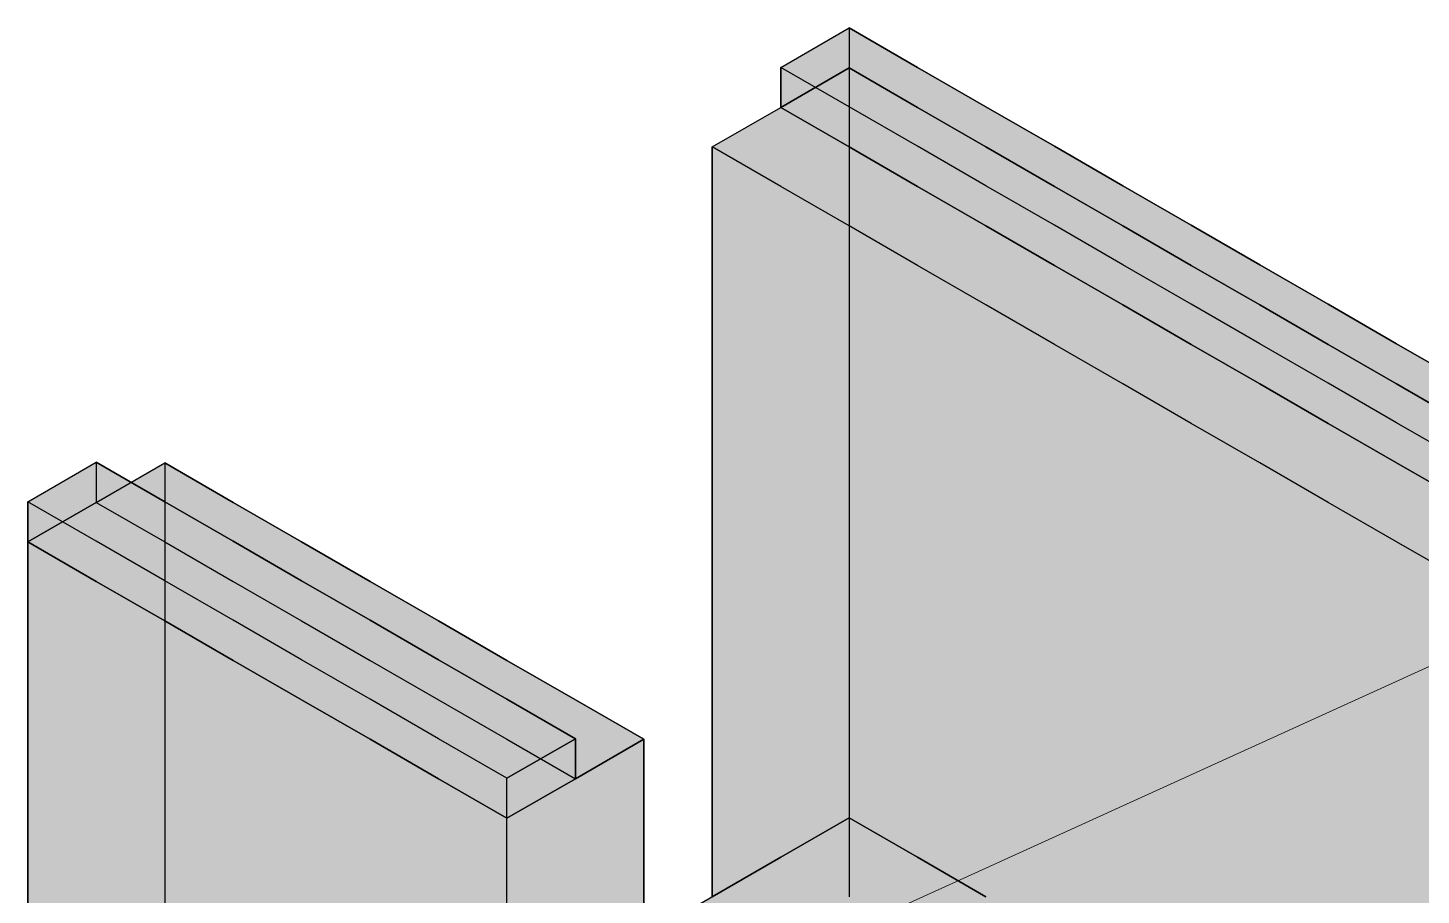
# Model space of a CAD drawing. Header units: metres. Extents: x 0 to 28.4, y 0 to 5.9.
# Drawn here: x 12.88 to 13.762, y 2.751 to 3.3 of the extents above; entities that cross this region are included whole.
import ezdxf

# ---------------------------------------------------------------- set-up
doc = ezdxf.new("R2010")
doc.units = ezdxf.units.M
doc.header["$LTSCALE"] = 0.25
doc.layers.add('ISO-ARISTAS', color=8, linetype='CONTINUOUS')
doc.layers.add('ISO-CONCRETO-SUP', color=254, linetype='CONTINUOUS', true_color=0xe8e8e8)
doc.layers.add('LLAMADAS', color=30, linetype='CONTINUOUS', lineweight=18)

msp = doc.modelspace()

# ---------------------------------------------------------------- linework, layer by layer
at = {"layer": 'ISO-ARISTAS', "color": 250}
for p, q in [((13.3567, 3.275), (13.4, 3.3)), ((13.3567, 3.275), (13.4, 3.3)), ((13.4433, 3.275), (13.4, 3.3)), ((13.4, 3.3), (13.4, 3.2746)), ((13.4, 3.3), (13.4, 3.2746)), ((13.4, 3.3), (13.4433, 3.275)), ((13.3567, 3.2496), (13.3567, 3.275)), ((13.4, 3.25), (13.3567, 3.275)), ((13.4, 3.25), (13.3567, 3.275)), ((13.3567, 3.275), (13.3567, 3.2496)), ((13.3567, 3.2496), (13.4, 3.2746)), ((13.4, 3.2746), (13.3567, 3.2496)), ((13.3567, 3.2496), (13.4, 3.2746)), ((13.3567, 3.2496), (13.4, 3.2746)), ((13.4433, 3.2496), (13.4, 3.2746)), ((13.4, 3.2746), (13.4, 3.22714)), ((13.4, 3.2746), (13.4, 3.22714)), ((13.4, 3.2746), (13.4433, 3.2496)), ((13.4, 3.2746), (13.4433, 3.2496)), ((13.4, 3.2746), (13.4433, 3.2496)), ((13.4866, 3.25), (13.4433, 3.275)), ((13.4433, 3.275), (13.4866, 3.25)), ((13.3134, 3.2246), (13.3567, 3.2496)), ((13.3134, 3.2246), (13.3567, 3.2496)), ((13.4, 3.2246), (13.3567, 3.2496)), ((13.3567, 3.2496), (13.4, 3.2246)), ((13.4433, 3.225), (13.4, 3.25)), ((13.4433, 3.225), (13.4, 3.25)), ((13.4866, 3.2246), (13.4433, 3.2496)), ((13.4433, 3.2496), (13.4866, 3.2246)), ((13.4433, 3.2496), (13.4866, 3.2246)), ((13.4433, 3.2496), (13.4866, 3.2246)), ((13.5299, 3.225), (13.4866, 3.25)), ((13.4866, 3.25), (13.5299, 3.225)), ((13.4, 3.22714), (13.4, 3.17968)), ((13.4, 3.22714), (13.4, 3.17968)), ((13.3134, 3.17714), (13.3134, 3.2246)), ((13.3567, 3.1996), (13.3134, 3.2246)), ((13.3567, 3.1996), (13.3134, 3.2246)), ((13.3134, 3.2246), (13.3134, 3.17714)), ((13.4433, 3.1996), (13.4, 3.2246)), ((13.4, 3.2246), (13.4433, 3.1996)), ((13.4866, 3.2), (13.4433, 3.225)), ((13.4866, 3.2), (13.4433, 3.225)), ((13.5299, 3.1996), (13.4866, 3.2246)), ((13.4866, 3.2246), (13.5299, 3.1996)), ((13.4866, 3.2246), (13.5299, 3.1996)), ((13.4866, 3.2246), (13.5299, 3.1996)), ((13.57321, 3.2), (13.5299, 3.225)), ((13.5299, 3.225), (13.57321, 3.2)), ((13.4, 3.1746), (13.3567, 3.1996)), ((13.4, 3.1746), (13.3567, 3.1996)), ((13.4866, 3.1746), (13.4433, 3.1996)), ((13.4433, 3.1996), (13.4866, 3.1746)), ((13.5299, 3.175), (13.4866, 3.2)), ((13.5299, 3.175), (13.4866, 3.2)), ((13.57321, 3.1746), (13.5299, 3.1996)), ((13.5299, 3.1996), (13.57321, 3.1746)), ((13.5299, 3.1996), (13.57321, 3.1746)), ((13.5299, 3.1996), (13.57321, 3.1746)), ((13.61651, 3.175), (13.57321, 3.2)), ((13.57321, 3.2), (13.61651, 3.175)), ((13.3134, 3.12968), (13.3134, 3.17714)), ((13.3134, 3.17714), (13.3134, 3.12968)), ((13.4, 3.17968), (13.4, 3.13222)), ((13.4, 3.17968), (13.4, 3.13222)), ((13.4433, 3.1496), (13.4, 3.1746)), ((13.4433, 3.1496), (13.4, 3.1746)), ((13.5299, 3.1496), (13.4866, 3.1746)), ((13.4866, 3.1746), (13.5299, 3.1496)), ((13.57321, 3.15), (13.5299, 3.175)), ((13.57321, 3.15), (13.5299, 3.175)), ((13.61651, 3.1496), (13.57321, 3.1746)), ((13.57321, 3.1746), (13.61651, 3.1496)), ((13.57321, 3.1746), (13.61651, 3.1496)), ((13.57321, 3.1746), (13.61651, 3.1496)), ((13.65981, 3.15), (13.61651, 3.175)), ((13.61651, 3.175), (13.65981, 3.15)), ((13.4866, 3.1246), (13.4433, 3.1496)), ((13.4866, 3.1246), (13.4433, 3.1496)), ((13.57321, 3.1246), (13.5299, 3.1496)), ((13.5299, 3.1496), (13.57321, 3.1246)), ((13.61651, 3.125), (13.57321, 3.15)), ((13.61651, 3.125), (13.57321, 3.15)), ((13.65981, 3.1246), (13.61651, 3.1496)), ((13.61651, 3.1496), (13.65981, 3.1246)), ((13.61651, 3.1496), (13.65981, 3.1246)), ((13.61651, 3.1496), (13.65981, 3.1246)), ((13.70311, 3.125), (13.65981, 3.15)), ((13.65981, 3.15), (13.70311, 3.125)), ((13.3134, 3.08222), (13.3134, 3.12968)), ((13.3134, 3.12968), (13.3134, 3.08222)), ((13.4, 3.13222), (13.4, 3.08476)), ((13.4, 3.13222), (13.4, 3.08476)), ((13.5299, 3.0996), (13.4866, 3.1246)), ((13.5299, 3.0996), (13.4866, 3.1246)), ((13.61651, 3.0996), (13.57321, 3.1246)), ((13.57321, 3.1246), (13.61651, 3.0996)), ((13.65981, 3.1), (13.61651, 3.125)), ((13.65981, 3.1), (13.61651, 3.125)), ((13.70311, 3.0996), (13.65981, 3.1246)), ((13.65981, 3.1246), (13.70311, 3.0996)), ((13.65981, 3.1246), (13.70311, 3.0996)), ((13.65981, 3.1246), (13.70311, 3.0996)), ((13.74641, 3.1), (13.70311, 3.125)), ((13.70311, 3.125), (13.74641, 3.1)), ((13.57321, 3.0746), (13.5299, 3.0996)), ((13.57321, 3.0746), (13.5299, 3.0996)), ((13.65981, 3.0746), (13.61651, 3.0996)), ((13.61651, 3.0996), (13.65981, 3.0746)), ((13.70311, 3.075), (13.65981, 3.1)), ((13.70311, 3.075), (13.65981, 3.1)), ((13.74641, 3.0746), (13.70311, 3.0996)), ((13.70311, 3.0996), (13.74641, 3.0746)), ((13.70311, 3.0996), (13.74641, 3.0746)), ((13.70311, 3.0996), (13.74641, 3.0746)), ((13.78971, 3.075), (13.74641, 3.1)), ((13.74641, 3.1), (13.78971, 3.075)), ((13.3134, 3.03476), (13.3134, 3.08222)), ((13.3134, 3.08222), (13.3134, 3.03476)), ((13.4, 3.08476), (13.4, 3.0373)), ((13.4, 3.08476), (13.4, 3.0373)), ((13.61651, 3.0496), (13.57321, 3.0746)), ((13.61651, 3.0496), (13.57321, 3.0746)), ((13.70311, 3.0496), (13.65981, 3.0746)), ((13.65981, 3.0746), (13.70311, 3.0496)), ((13.74641, 3.05), (13.70311, 3.075)), ((13.74641, 3.05), (13.70311, 3.075)), ((13.78971, 3.0496), (13.74641, 3.0746)), ((13.74641, 3.0746), (13.78971, 3.0496)), ((13.74641, 3.0746), (13.78971, 3.0496)), ((13.74641, 3.0746), (13.78971, 3.0496)), ((13.65981, 3.0246), (13.61651, 3.0496)), ((13.65981, 3.0246), (13.61651, 3.0496)), ((13.74641, 3.0246), (13.70311, 3.0496)), ((13.70311, 3.0496), (13.74641, 3.0246)), ((13.78971, 3.025), (13.74641, 3.05)), ((13.78971, 3.025), (13.74641, 3.05)), ((13.3134, 2.9873), (13.3134, 3.03476)), ((13.3134, 3.03476), (13.3134, 2.9873)), ((13.4, 3.0373), (13.4, 2.98984)), ((13.4, 3.0373), (13.4, 2.98984)), ((12.88038, 3), (12.92369, 3.025)), ((12.88038, 3), (12.92369, 3.025)), ((12.96699, 3), (12.92369, 3.025)), ((12.92369, 3.025), (12.92369, 2.9996)), ((12.92369, 3.025), (12.92369, 2.9996)), ((12.92369, 3.025), (12.96699, 3)), ((12.92369, 2.9996), (12.96699, 3.0246)), ((12.92369, 2.9996), (12.96699, 3.0246)), ((13.01029, 2.9996), (12.96699, 3.0246)), ((12.96699, 3.0246), (12.96699, 2.97714)), ((12.96699, 3.0246), (12.96699, 2.97714)), ((12.96699, 3.0246), (13.01029, 2.9996)), ((13.70311, 2.9996), (13.65981, 3.0246)), ((13.70311, 2.9996), (13.65981, 3.0246)), ((13.78971, 2.9996), (13.74641, 3.0246)), ((13.74641, 3.0246), (13.78971, 2.9996)), ((12.88038, 2.9746), (12.88038, 3)), ((12.92369, 2.975), (12.88038, 3)), ((12.92369, 2.975), (12.88038, 3)), ((12.88038, 3), (12.88038, 2.9746)), ((12.88038, 2.9746), (12.92369, 2.9996)), ((12.92369, 2.9996), (12.88038, 2.9746)), ((12.88038, 2.9746), (12.92369, 2.9996)), ((12.88038, 2.9746), (12.92369, 2.9996)), ((12.92369, 2.9996), (12.96699, 2.9746)), ((12.92369, 2.9996), (12.96699, 2.9746)), ((13.01029, 2.975), (12.96699, 3)), ((12.96699, 3), (13.01029, 2.975)), ((13.05359, 2.9746), (13.01029, 2.9996)), ((13.01029, 2.9996), (13.05359, 2.9746)), ((13.74641, 2.9746), (13.70311, 2.9996)), ((13.74641, 2.9746), (13.70311, 2.9996)), ((13.4, 2.98984), (13.4, 2.94238)), ((13.4, 2.98984), (13.4, 2.94238)), ((13.3134, 2.93984), (13.3134, 2.9873)), ((13.3134, 2.9873), (13.3134, 2.93984)), ((12.88038, 2.92714), (12.88038, 2.9746)), ((12.92369, 2.9496), (12.88038, 2.9746)), ((12.92369, 2.9496), (12.88038, 2.9746)), ((12.92369, 2.9496), (12.88038, 2.9746)), ((12.88038, 2.9746), (12.88038, 2.92714)), ((12.88038, 2.9746), (12.92369, 2.9496)), ((12.96699, 2.95), (12.92369, 2.975)), ((12.96699, 2.95), (12.92369, 2.975)), ((12.96699, 2.97714), (12.96699, 2.92968)), ((12.96699, 2.97714), (12.96699, 2.92968)), ((12.96699, 2.9746), (13.01029, 2.9496)), ((12.96699, 2.9746), (13.01029, 2.9496)), ((13.05359, 2.95), (13.01029, 2.975)), ((13.01029, 2.975), (13.05359, 2.95)), ((13.09689, 2.9496), (13.05359, 2.9746)), ((13.05359, 2.9746), (13.09689, 2.9496)), ((13.78971, 2.9496), (13.74641, 2.9746)), ((13.78971, 2.9496), (13.74641, 2.9746)), ((12.96699, 2.9246), (12.92369, 2.9496)), ((12.96699, 2.9246), (12.92369, 2.9496)), ((12.96699, 2.9246), (12.92369, 2.9496)), ((12.92369, 2.9496), (12.96699, 2.9246)), ((13.01029, 2.925), (12.96699, 2.95)), ((13.01029, 2.925), (12.96699, 2.95)), ((13.01029, 2.9496), (13.05359, 2.9246)), ((13.01029, 2.9496), (13.05359, 2.9246)), ((13.09689, 2.925), (13.05359, 2.95)), ((13.05359, 2.95), (13.09689, 2.925)), ((13.14019, 2.9246), (13.09689, 2.9496)), ((13.09689, 2.9496), (13.14019, 2.9246)), ((13.3134, 2.89238), (13.3134, 2.93984)), ((13.3134, 2.93984), (13.3134, 2.89238)), ((13.4, 2.94238), (13.4, 2.89492)), ((13.4, 2.94238), (13.4, 2.89492)), ((12.88038, 2.87968), (12.88038, 2.92714)), ((12.88038, 2.92714), (12.88038, 2.87968)), ((12.96699, 2.92968), (12.96699, 2.88222)), ((12.96699, 2.92968), (12.96699, 2.88222)), ((13.01029, 2.8996), (12.96699, 2.9246)), ((13.01029, 2.8996), (12.96699, 2.9246)), ((13.01029, 2.8996), (12.96699, 2.9246)), ((12.96699, 2.9246), (13.01029, 2.8996)), ((13.05359, 2.9), (13.01029, 2.925)), ((13.05359, 2.9), (13.01029, 2.925)), ((13.05359, 2.9246), (13.09689, 2.8996)), ((13.05359, 2.9246), (13.09689, 2.8996)), ((13.14019, 2.9), (13.09689, 2.925)), ((13.09689, 2.925), (13.14019, 2.9)), ((13.18349, 2.8996), (13.14019, 2.9246)), ((13.14019, 2.9246), (13.18349, 2.8996)), ((13.05359, 2.8746), (13.01029, 2.8996)), ((13.05359, 2.8746), (13.01029, 2.8996)), ((13.05359, 2.8746), (13.01029, 2.8996)), ((13.01029, 2.8996), (13.05359, 2.8746)), ((13.09689, 2.875), (13.05359, 2.9)), ((13.09689, 2.875), (13.05359, 2.9)), ((13.09689, 2.8996), (13.14019, 2.8746)), ((13.09689, 2.8996), (13.14019, 2.8746)), ((13.18349, 2.875), (13.14019, 2.9)), ((13.14019, 2.9), (13.18349, 2.875)), ((13.22679, 2.8746), (13.18349, 2.8996)), ((13.18349, 2.8996), (13.22679, 2.8746)), ((13.3134, 2.84492), (13.3134, 2.89238)), ((13.3134, 2.89238), (13.3134, 2.84492)), ((13.4, 2.89492), (13.4, 2.84746)), ((13.4, 2.89492), (13.4, 2.84746)), ((12.88038, 2.83222), (12.88038, 2.87968)), ((12.88038, 2.87968), (12.88038, 2.83222)), ((12.96699, 2.88222), (12.96699, 2.83476)), ((12.96699, 2.88222), (12.96699, 2.83476)), ((13.09689, 2.8496), (13.05359, 2.8746)), ((13.09689, 2.8496), (13.05359, 2.8746)), ((13.09689, 2.8496), (13.05359, 2.8746)), ((13.05359, 2.8746), (13.09689, 2.8496)), ((13.14019, 2.85), (13.09689, 2.875)), ((13.14019, 2.85), (13.09689, 2.875)), ((13.14019, 2.8746), (13.18349, 2.8496)), ((13.14019, 2.8746), (13.18349, 2.8496)), ((13.22679, 2.85), (13.18349, 2.875)), ((13.18349, 2.875), (13.22679, 2.85)), ((13.2701, 2.8496), (13.22679, 2.8746)), ((13.22679, 2.8746), (13.2701, 2.8496)), ((13.14019, 2.8246), (13.09689, 2.8496)), ((13.14019, 2.8246), (13.09689, 2.8496)), ((13.14019, 2.8246), (13.09689, 2.8496)), ((13.09689, 2.8496), (13.14019, 2.8246)), ((13.18349, 2.825), (13.14019, 2.85)), ((13.18349, 2.825), (13.14019, 2.85)), ((13.22679, 2.85), (13.18349, 2.825)), ((13.18349, 2.825), (13.22679, 2.85)), ((13.18349, 2.8496), (13.22679, 2.8246)), ((13.18349, 2.8496), (13.22679, 2.8246)), ((13.22679, 2.8246), (13.22679, 2.85)), ((13.22679, 2.85), (13.22679, 2.8246)), ((13.2701, 2.8496), (13.22679, 2.8246)), ((13.22679, 2.8246), (13.2701, 2.8496)), ((13.2701, 2.80214), (13.2701, 2.8496)), ((13.2701, 2.8496), (13.2701, 2.80214)), ((13.4, 2.84746), (13.4, 2.8)), ((13.4, 2.84746), (13.4, 2.8)), ((13.3134, 2.79746), (13.3134, 2.84492)), ((13.3134, 2.84492), (13.3134, 2.79746)), ((12.88038, 2.78476), (12.88038, 2.83222)), ((12.88038, 2.83222), (12.88038, 2.78476)), ((12.96699, 2.83476), (12.96699, 2.7873)), ((12.96699, 2.83476), (12.96699, 2.7873)), ((13.18349, 2.7996), (13.14019, 2.8246)), ((13.18349, 2.7996), (13.14019, 2.8246)), ((13.18349, 2.7996), (13.14019, 2.8246)), ((13.14019, 2.8246), (13.18349, 2.7996)), ((13.18349, 2.7996), (13.18349, 2.825)), ((13.18349, 2.7996), (13.18349, 2.825)), ((13.22679, 2.8246), (13.18349, 2.7996)), ((13.22679, 2.8246), (13.18349, 2.7996)), ((13.18349, 2.7996), (13.22679, 2.8246)), ((13.22679, 2.8246), (13.18349, 2.7996)), ((13.18349, 2.75214), (13.18349, 2.7996)), ((13.18349, 2.75214), (13.18349, 2.7996)), ((13.2701, 2.75468), (13.2701, 2.80214)), ((13.2701, 2.80214), (13.2701, 2.75468)), ((13.3134, 2.75), (13.3134, 2.79746)), ((13.3134, 2.79746), (13.3134, 2.75)), ((13.4, 2.8), (13.3567, 2.775)), ((13.3567, 2.775), (13.4, 2.8)), ((13.36003, 2.77692), (13.4, 2.8)), ((13.36003, 2.77692), (13.4, 2.8)), ((13.4, 2.8), (13.4, 2.75)), ((13.4433, 2.775), (13.4, 2.8)), ((13.4, 2.8), (13.4, 2.75)), ((13.4, 2.8), (13.4433, 2.775)), ((13.4, 2.8), (13.4433, 2.775)), ((13.4, 2.8), (13.4433, 2.775)), ((12.96699, 2.7873), (12.96699, 2.73984)), ((12.96699, 2.7873), (12.96699, 2.73984)), ((12.88038, 2.7373), (12.88038, 2.78476)), ((12.88038, 2.78476), (12.88038, 2.7373)), ((13.32006, 2.75385), (13.36003, 2.77692)), ((13.32006, 2.75385), (13.36003, 2.77692)), ((13.3567, 2.775), (13.3134, 2.75)), ((13.3134, 2.75), (13.3567, 2.775)), ((13.4866, 2.75), (13.4433, 2.775)), ((13.4433, 2.775), (13.4866, 2.75)), ((13.4433, 2.775), (13.4866, 2.75)), ((13.4433, 2.775), (13.4866, 2.75)), ((13.18349, 2.70468), (13.18349, 2.75214)), ((13.18349, 2.70468), (13.18349, 2.75214)), ((13.2701, 2.70722), (13.2701, 2.75468)), ((13.2701, 2.75468), (13.2701, 2.70722)), ((13.28009, 2.73077), (13.32006, 2.75385)), ((13.28009, 2.73077), (13.32006, 2.75385))]:
    msp.add_line(p, q, dxfattribs=at)
at = {"layer": 'ISO-CONCRETO-SUP', "true_color": 0x949491}
for points in [[(13.4, 3.2746), (13.3567, 3.2496), (13.4, 3.3), (13.3567, 3.275)], [(13.4, 3.22714), (13.3567, 3.20214), (13.4, 3.2746), (13.3567, 3.2496)], [(13.3567, 3.20214), (13.3134, 3.17714), (13.3567, 3.2496), (13.3134, 3.2246)], [(13.4, 3.17968), (13.3567, 3.15468), (13.4, 3.22714), (13.3567, 3.20214)], [(13.3567, 3.15468), (13.3134, 3.12968), (13.3567, 3.20214), (13.3134, 3.17714)], [(13.4, 3.13222), (13.3567, 3.10722), (13.4, 3.17968), (13.3567, 3.15468)], [(13.3567, 3.10722), (13.3134, 3.08222), (13.3567, 3.15468), (13.3134, 3.12968)], [(13.4, 3.08476), (13.3567, 3.05976), (13.4, 3.13222), (13.3567, 3.10722)], [(13.3567, 3.05976), (13.3134, 3.03476), (13.3567, 3.10722), (13.3134, 3.08222)], [(13.4, 3.0373), (13.3567, 3.0123), (13.4, 3.08476), (13.3567, 3.05976)], [(13.3567, 3.0123), (13.3134, 2.9873), (13.3567, 3.05976), (13.3134, 3.03476)], [(13.4, 2.98984), (13.3567, 2.96484), (13.4, 3.0373), (13.3567, 3.0123)], [(12.92369, 2.9996), (12.88038, 2.9746), (12.92369, 3.025), (12.88038, 3)], [(12.96699, 2.97714), (12.92369, 2.95214), (12.96699, 3.0246), (12.92369, 2.9996)], [(13.3567, 2.96484), (13.3134, 2.93984), (13.3567, 3.0123), (13.3134, 2.9873)], [(12.92369, 2.95214), (12.88038, 2.92714), (12.92369, 2.9996), (12.88038, 2.9746)], [(13.4, 2.94238), (13.3567, 2.91738), (13.4, 2.98984), (13.3567, 2.96484)], [(12.96699, 2.92968), (12.92369, 2.90468), (12.96699, 2.97714), (12.92369, 2.95214)], [(13.3567, 2.91738), (13.3134, 2.89238), (13.3567, 2.96484), (13.3134, 2.93984)], [(12.92369, 2.90468), (12.88038, 2.87968), (12.92369, 2.95214), (12.88038, 2.92714)], [(13.4, 2.89492), (13.3567, 2.86992), (13.4, 2.94238), (13.3567, 2.91738)], [(12.96699, 2.88222), (12.92369, 2.85722), (12.96699, 2.92968), (12.92369, 2.90468)], [(13.3567, 2.86992), (13.3134, 2.84492), (13.3567, 2.91738), (13.3134, 2.89238)], [(12.92369, 2.85722), (12.88038, 2.83222), (12.92369, 2.90468), (12.88038, 2.87968)], [(13.4, 2.84746), (13.3567, 2.82246), (13.4, 2.89492), (13.3567, 2.86992)], [(12.96699, 2.83476), (12.92369, 2.80976), (12.96699, 2.88222), (12.92369, 2.85722)], [(13.3567, 2.82246), (13.3134, 2.79746), (13.3567, 2.86992), (13.3134, 2.84492)], [(12.92369, 2.80976), (12.88038, 2.78476), (12.92369, 2.85722), (12.88038, 2.83222)], [(13.22679, 2.8246), (13.18349, 2.7996), (13.22679, 2.85), (13.18349, 2.825)], [(13.2701, 2.80214), (13.22679, 2.77714), (13.2701, 2.8496), (13.22679, 2.8246)], [(13.4, 2.8), (13.3567, 2.775), (13.4, 2.84746), (13.3567, 2.82246)], [(12.96699, 2.7873), (12.92369, 2.7623), (12.96699, 2.83476), (12.92369, 2.80976)], [(13.22679, 2.77714), (13.18349, 2.75214), (13.22679, 2.8246), (13.18349, 2.7996)], [(13.3567, 2.775), (13.3134, 2.75), (13.3567, 2.82246), (13.3134, 2.79746)], [(12.92369, 2.7623), (12.88038, 2.7373), (12.92369, 2.80976), (12.88038, 2.78476)], [(13.2701, 2.75468), (13.22679, 2.72968), (13.2701, 2.80214), (13.22679, 2.77714)], [(13.4, 2.75), (13.36003, 2.72692), (13.4, 2.8), (13.36003, 2.77692)], [(12.96699, 2.73984), (12.92369, 2.71484), (12.96699, 2.7873), (12.92369, 2.7623)], [(13.22679, 2.72968), (13.18349, 2.70468), (13.22679, 2.77714), (13.18349, 2.75214)], [(13.36003, 2.72692), (13.32006, 2.70385), (13.36003, 2.77692), (13.32006, 2.75385)], [(12.92369, 2.71484), (12.88038, 2.68984), (12.92369, 2.7623), (12.88038, 2.7373)], [(13.2701, 2.70722), (13.22679, 2.68222), (13.2701, 2.75468), (13.22679, 2.72968)], [(13.32006, 2.70385), (13.28009, 2.68077), (13.32006, 2.75385), (13.28009, 2.73077)]]:
    msp.add_solid(points, dxfattribs=at)
at = {"layer": 'ISO-CONCRETO-SUP', "true_color": 0xb8b8b3}
for points in [[(13.4, 3.3), (13.4433, 3.275), (13.3567, 3.275), (13.4, 3.25)], [(13.4, 3.2746), (13.4433, 3.2496), (13.3567, 3.2496), (13.4, 3.2246)], [(13.4, 3.2746), (13.4433, 3.2496), (13.3567, 3.2496), (13.4, 3.2246)], [(13.4433, 3.275), (13.4866, 3.25), (13.4, 3.25), (13.4433, 3.225)], [(13.3567, 3.2496), (13.4, 3.2246), (13.3134, 3.2246), (13.3567, 3.1996)], [(13.4433, 3.2496), (13.4866, 3.2246), (13.4, 3.2246), (13.4433, 3.1996)], [(13.4433, 3.2496), (13.4866, 3.2246), (13.4, 3.2246), (13.4433, 3.1996)], [(13.4866, 3.25), (13.5299, 3.225), (13.4433, 3.225), (13.4866, 3.2)], [(13.4, 3.2246), (13.4433, 3.1996), (13.3567, 3.1996), (13.4, 3.1746)], [(13.4866, 3.2246), (13.5299, 3.1996), (13.4433, 3.1996), (13.4866, 3.1746)], [(13.4866, 3.2246), (13.5299, 3.1996), (13.4433, 3.1996), (13.4866, 3.1746)], [(13.5299, 3.225), (13.57321, 3.2), (13.4866, 3.2), (13.5299, 3.175)], [(13.4433, 3.1996), (13.4866, 3.1746), (13.4, 3.1746), (13.4433, 3.1496)], [(13.5299, 3.1996), (13.57321, 3.1746), (13.4866, 3.1746), (13.5299, 3.1496)], [(13.5299, 3.1996), (13.57321, 3.1746), (13.4866, 3.1746), (13.5299, 3.1496)], [(13.57321, 3.2), (13.61651, 3.175), (13.5299, 3.175), (13.57321, 3.15)], [(13.4866, 3.1746), (13.5299, 3.1496), (13.4433, 3.1496), (13.4866, 3.1246)], [(13.57321, 3.1746), (13.61651, 3.1496), (13.5299, 3.1496), (13.57321, 3.1246)], [(13.57321, 3.1746), (13.61651, 3.1496), (13.5299, 3.1496), (13.57321, 3.1246)], [(13.61651, 3.175), (13.65981, 3.15), (13.57321, 3.15), (13.61651, 3.125)], [(13.5299, 3.1496), (13.57321, 3.1246), (13.4866, 3.1246), (13.5299, 3.0996)], [(13.61651, 3.1496), (13.65981, 3.1246), (13.57321, 3.1246), (13.61651, 3.0996)], [(13.61651, 3.1496), (13.65981, 3.1246), (13.57321, 3.1246), (13.61651, 3.0996)], [(13.65981, 3.15), (13.70311, 3.125), (13.61651, 3.125), (13.65981, 3.1)], [(13.57321, 3.1246), (13.61651, 3.0996), (13.5299, 3.0996), (13.57321, 3.0746)], [(13.65981, 3.1246), (13.70311, 3.0996), (13.61651, 3.0996), (13.65981, 3.0746)], [(13.65981, 3.1246), (13.70311, 3.0996), (13.61651, 3.0996), (13.65981, 3.0746)], [(13.70311, 3.125), (13.74641, 3.1), (13.65981, 3.1), (13.70311, 3.075)], [(13.61651, 3.0996), (13.65981, 3.0746), (13.57321, 3.0746), (13.61651, 3.0496)], [(13.70311, 3.0996), (13.74641, 3.0746), (13.65981, 3.0746), (13.70311, 3.0496)], [(13.70311, 3.0996), (13.74641, 3.0746), (13.65981, 3.0746), (13.70311, 3.0496)], [(13.74641, 3.1), (13.78971, 3.075), (13.70311, 3.075), (13.74641, 3.05)], [(13.65981, 3.0746), (13.70311, 3.0496), (13.61651, 3.0496), (13.65981, 3.0246)], [(13.74641, 3.0746), (13.78971, 3.0496), (13.70311, 3.0496), (13.74641, 3.0246)], [(13.74641, 3.0746), (13.78971, 3.0496), (13.70311, 3.0496), (13.74641, 3.0246)], [(13.78971, 3.075), (13.83301, 3.05), (13.74641, 3.05), (13.78971, 3.025)], [(13.70311, 3.0496), (13.74641, 3.0246), (13.65981, 3.0246), (13.70311, 2.9996)], [(13.78971, 3.0496), (13.83301, 3.0246), (13.74641, 3.0246), (13.78971, 2.9996)], [(13.78971, 3.0496), (13.83301, 3.0246), (13.74641, 3.0246), (13.78971, 2.9996)], [(12.92369, 3.025), (12.96699, 3), (12.88038, 3), (12.92369, 2.975)], [(12.96699, 3.0246), (13.01029, 2.9996), (12.92369, 2.9996), (12.96699, 2.9746)], [(13.74641, 3.0246), (13.78971, 2.9996), (13.70311, 2.9996), (13.74641, 2.9746)], [(12.92369, 2.9996), (12.96699, 2.9746), (12.88038, 2.9746), (12.92369, 2.9496)], [(12.92369, 2.9996), (12.96699, 2.9746), (12.88038, 2.9746), (12.92369, 2.9496)], [(12.96699, 3), (13.01029, 2.975), (12.92369, 2.975), (12.96699, 2.95)], [(13.01029, 2.9996), (13.05359, 2.9746), (12.96699, 2.9746), (13.01029, 2.9496)], [(13.78971, 2.9996), (13.83301, 2.9746), (13.74641, 2.9746), (13.78971, 2.9496)], [(12.96699, 2.9746), (13.01029, 2.9496), (12.92369, 2.9496), (12.96699, 2.9246)], [(12.96699, 2.9746), (13.01029, 2.9496), (12.92369, 2.9496), (12.96699, 2.9246)], [(13.01029, 2.975), (13.05359, 2.95), (12.96699, 2.95), (13.01029, 2.925)], [(13.05359, 2.9746), (13.09689, 2.9496), (13.01029, 2.9496), (13.05359, 2.9246)], [(13.01029, 2.9496), (13.05359, 2.9246), (12.96699, 2.9246), (13.01029, 2.8996)], [(13.01029, 2.9496), (13.05359, 2.9246), (12.96699, 2.9246), (13.01029, 2.8996)], [(13.05359, 2.95), (13.09689, 2.925), (13.01029, 2.925), (13.05359, 2.9)], [(13.09689, 2.9496), (13.14019, 2.9246), (13.05359, 2.9246), (13.09689, 2.8996)], [(13.05359, 2.9246), (13.09689, 2.8996), (13.01029, 2.8996), (13.05359, 2.8746)], [(13.05359, 2.9246), (13.09689, 2.8996), (13.01029, 2.8996), (13.05359, 2.8746)], [(13.09689, 2.925), (13.14019, 2.9), (13.05359, 2.9), (13.09689, 2.875)], [(13.14019, 2.9246), (13.18349, 2.8996), (13.09689, 2.8996), (13.14019, 2.8746)], [(13.09689, 2.8996), (13.14019, 2.8746), (13.05359, 2.8746), (13.09689, 2.8496)], [(13.09689, 2.8996), (13.14019, 2.8746), (13.05359, 2.8746), (13.09689, 2.8496)], [(13.14019, 2.9), (13.18349, 2.875), (13.09689, 2.875), (13.14019, 2.85)], [(13.18349, 2.8996), (13.22679, 2.8746), (13.14019, 2.8746), (13.18349, 2.8496)], [(13.14019, 2.8746), (13.18349, 2.8496), (13.09689, 2.8496), (13.14019, 2.8246)], [(13.14019, 2.8746), (13.18349, 2.8496), (13.09689, 2.8496), (13.14019, 2.8246)], [(13.18349, 2.875), (13.22679, 2.85), (13.14019, 2.85), (13.18349, 2.825)], [(13.22679, 2.8746), (13.2701, 2.8496), (13.18349, 2.8496), (13.22679, 2.8246)], [(13.18349, 2.8496), (13.22679, 2.8246), (13.14019, 2.8246), (13.18349, 2.7996)], [(13.18349, 2.8496), (13.22679, 2.8246), (13.14019, 2.8246), (13.18349, 2.7996)], [(13.4, 2.8), (13.4433, 2.775), (13.3567, 2.775), (13.4, 2.75)], [(13.4, 2.8), (13.4433, 2.775), (13.36003, 2.77692), (13.40333, 2.75192)], [(13.36003, 2.77692), (13.40333, 2.75192), (13.32006, 2.75385), (13.36336, 2.72885)], [(13.3567, 2.775), (13.4, 2.75), (13.3134, 2.75), (13.3567, 2.725)], [(13.4433, 2.775), (13.4866, 2.75), (13.4, 2.75), (13.4433, 2.725)], [(13.4433, 2.775), (13.4866, 2.75), (13.40333, 2.75192), (13.44663, 2.72692)], [(13.32006, 2.75385), (13.36336, 2.72885), (13.28009, 2.73077), (13.32339, 2.70577)], [(13.40333, 2.75192), (13.44663, 2.72692), (13.36336, 2.72885), (13.40666, 2.70385)]]:
    msp.add_solid(points, dxfattribs=at)
at = {"layer": 'ISO-CONCRETO-SUP', "true_color": 0xa6a6a2}
for points in [[(13.4, 3.2746), (13.4433, 3.2496), (13.4, 3.3), (13.4433, 3.275)], [(13.3567, 3.2496), (13.4, 3.2246), (13.3567, 3.275), (13.4, 3.25)], [(13.4, 3.22714), (13.4433, 3.20214), (13.4, 3.2746), (13.4433, 3.2496)], [(13.4433, 3.2496), (13.4866, 3.2246), (13.4433, 3.275), (13.4866, 3.25)], [(13.4, 3.2246), (13.4433, 3.1996), (13.4, 3.25), (13.4433, 3.225)], [(13.4433, 3.20214), (13.4866, 3.17714), (13.4433, 3.2496), (13.4866, 3.2246)], [(13.4866, 3.2246), (13.5299, 3.1996), (13.4866, 3.25), (13.5299, 3.225)], [(13.4, 3.17968), (13.4433, 3.15468), (13.4, 3.22714), (13.4433, 3.20214)], [(13.3134, 3.17714), (13.3567, 3.15214), (13.3134, 3.2246), (13.3567, 3.1996)], [(13.4433, 3.1996), (13.4866, 3.1746), (13.4433, 3.225), (13.4866, 3.2)], [(13.4866, 3.17714), (13.5299, 3.15214), (13.4866, 3.2246), (13.5299, 3.1996)], [(13.5299, 3.1996), (13.57321, 3.1746), (13.5299, 3.225), (13.57321, 3.2)], [(13.4433, 3.15468), (13.4866, 3.12968), (13.4433, 3.20214), (13.4866, 3.17714)], [(13.3567, 3.15214), (13.4, 3.12714), (13.3567, 3.1996), (13.4, 3.1746)], [(13.4866, 3.1746), (13.5299, 3.1496), (13.4866, 3.2), (13.5299, 3.175)], [(13.5299, 3.15214), (13.57321, 3.12714), (13.5299, 3.1996), (13.57321, 3.1746)], [(13.57321, 3.1746), (13.61651, 3.1496), (13.57321, 3.2), (13.61651, 3.175)], [(13.3134, 3.12968), (13.3567, 3.10468), (13.3134, 3.17714), (13.3567, 3.15214)], [(13.4, 3.13222), (13.4433, 3.10722), (13.4, 3.17968), (13.4433, 3.15468)], [(13.4, 3.12714), (13.4433, 3.10214), (13.4, 3.1746), (13.4433, 3.1496)], [(13.4866, 3.12968), (13.5299, 3.10468), (13.4866, 3.17714), (13.5299, 3.15214)], [(13.5299, 3.1496), (13.57321, 3.1246), (13.5299, 3.175), (13.57321, 3.15)], [(13.57321, 3.12714), (13.61651, 3.10214), (13.57321, 3.1746), (13.61651, 3.1496)], [(13.61651, 3.1496), (13.65981, 3.1246), (13.61651, 3.175), (13.65981, 3.15)], [(13.3567, 3.10468), (13.4, 3.07968), (13.3567, 3.15214), (13.4, 3.12714)], [(13.4433, 3.10722), (13.4866, 3.08222), (13.4433, 3.15468), (13.4866, 3.12968)], [(13.4433, 3.10214), (13.4866, 3.07714), (13.4433, 3.1496), (13.4866, 3.1246)], [(13.5299, 3.10468), (13.57321, 3.07968), (13.5299, 3.15214), (13.57321, 3.12714)], [(13.57321, 3.1246), (13.61651, 3.0996), (13.57321, 3.15), (13.61651, 3.125)], [(13.61651, 3.10214), (13.65981, 3.07714), (13.61651, 3.1496), (13.65981, 3.1246)], [(13.65981, 3.1246), (13.70311, 3.0996), (13.65981, 3.15), (13.70311, 3.125)], [(13.3134, 3.08222), (13.3567, 3.05722), (13.3134, 3.12968), (13.3567, 3.10468)], [(13.4, 3.08476), (13.4433, 3.05976), (13.4, 3.13222), (13.4433, 3.10722)], [(13.4866, 3.08222), (13.5299, 3.05722), (13.4866, 3.12968), (13.5299, 3.10468)], [(13.4, 3.07968), (13.4433, 3.05468), (13.4, 3.12714), (13.4433, 3.10214)], [(13.4866, 3.07714), (13.5299, 3.05214), (13.4866, 3.1246), (13.5299, 3.0996)], [(13.57321, 3.07968), (13.61651, 3.05468), (13.57321, 3.12714), (13.61651, 3.10214)], [(13.61651, 3.0996), (13.65981, 3.0746), (13.61651, 3.125), (13.65981, 3.1)], [(13.65981, 3.07714), (13.70311, 3.05214), (13.65981, 3.1246), (13.70311, 3.0996)], [(13.70311, 3.0996), (13.74641, 3.0746), (13.70311, 3.125), (13.74641, 3.1)], [(13.3567, 3.05722), (13.4, 3.03222), (13.3567, 3.10468), (13.4, 3.07968)], [(13.4433, 3.05976), (13.4866, 3.03476), (13.4433, 3.10722), (13.4866, 3.08222)], [(13.5299, 3.05722), (13.57321, 3.03222), (13.5299, 3.10468), (13.57321, 3.07968)], [(13.4433, 3.05468), (13.4866, 3.02968), (13.4433, 3.10214), (13.4866, 3.07714)], [(13.5299, 3.05214), (13.57321, 3.02714), (13.5299, 3.0996), (13.57321, 3.0746)], [(13.61651, 3.05468), (13.65981, 3.02968), (13.61651, 3.10214), (13.65981, 3.07714)], [(13.65981, 3.0746), (13.70311, 3.0496), (13.65981, 3.1), (13.70311, 3.075)], [(13.70311, 3.05214), (13.74641, 3.02714), (13.70311, 3.0996), (13.74641, 3.0746)], [(13.74641, 3.0746), (13.78971, 3.0496), (13.74641, 3.1), (13.78971, 3.075)], [(13.3134, 3.03476), (13.3567, 3.00976), (13.3134, 3.08222), (13.3567, 3.05722)], [(13.4, 3.0373), (13.4433, 3.0123), (13.4, 3.08476), (13.4433, 3.05976)], [(13.4, 3.03222), (13.4433, 3.00722), (13.4, 3.07968), (13.4433, 3.05468)], [(13.4866, 3.03476), (13.5299, 3.00976), (13.4866, 3.08222), (13.5299, 3.05722)], [(13.4866, 3.02968), (13.5299, 3.00468), (13.4866, 3.07714), (13.5299, 3.05214)], [(13.57321, 3.03222), (13.61651, 3.00722), (13.57321, 3.07968), (13.61651, 3.05468)], [(13.65981, 3.02968), (13.70311, 3.00468), (13.65981, 3.07714), (13.70311, 3.05214)], [(13.57321, 3.02714), (13.61651, 3.00214), (13.57321, 3.0746), (13.61651, 3.0496)], [(13.70311, 3.0496), (13.74641, 3.0246), (13.70311, 3.075), (13.74641, 3.05)], [(13.74641, 3.02714), (13.78971, 3.00214), (13.74641, 3.0746), (13.78971, 3.0496)], [(13.4433, 3.0123), (13.4866, 2.9873), (13.4433, 3.05976), (13.4866, 3.03476)], [(13.3567, 3.00976), (13.4, 2.98476), (13.3567, 3.05722), (13.4, 3.03222)], [(13.4433, 3.00722), (13.4866, 2.98222), (13.4433, 3.05468), (13.4866, 3.02968)], [(13.5299, 3.00976), (13.57321, 2.98476), (13.5299, 3.05722), (13.57321, 3.03222)], [(13.5299, 3.00468), (13.57321, 2.97968), (13.5299, 3.05214), (13.57321, 3.02714)], [(13.61651, 3.00722), (13.65981, 2.98222), (13.61651, 3.05468), (13.65981, 3.02968)], [(13.70311, 3.00468), (13.74641, 2.97968), (13.70311, 3.05214), (13.74641, 3.02714)], [(13.61651, 3.00214), (13.65981, 2.97714), (13.61651, 3.0496), (13.65981, 3.0246)], [(13.74641, 3.0246), (13.78971, 2.9996), (13.74641, 3.05), (13.78971, 3.025)], [(13.3134, 2.9873), (13.3567, 2.9623), (13.3134, 3.03476), (13.3567, 3.00976)], [(13.4, 2.98984), (13.4433, 2.96484), (13.4, 3.0373), (13.4433, 3.0123)], [(13.4866, 2.9873), (13.5299, 2.9623), (13.4866, 3.03476), (13.5299, 3.00976)], [(12.92369, 2.9996), (12.96699, 2.9746), (12.92369, 3.025), (12.96699, 3)], [(12.96699, 2.97714), (13.01029, 2.95214), (12.96699, 3.0246), (13.01029, 2.9996)], [(13.4, 2.98476), (13.4433, 2.95976), (13.4, 3.03222), (13.4433, 3.00722)], [(13.4866, 2.98222), (13.5299, 2.95722), (13.4866, 3.02968), (13.5299, 3.00468)], [(13.57321, 2.98476), (13.61651, 2.95976), (13.57321, 3.03222), (13.61651, 3.00722)], [(13.57321, 2.97968), (13.61651, 2.95468), (13.57321, 3.02714), (13.61651, 3.00214)], [(13.65981, 2.98222), (13.70311, 2.95722), (13.65981, 3.02968), (13.70311, 3.00468)], [(13.65981, 2.97714), (13.70311, 2.95214), (13.65981, 3.0246), (13.70311, 2.9996)], [(13.74641, 2.97968), (13.78971, 2.95468), (13.74641, 3.02714), (13.78971, 3.00214)], [(13.3567, 2.9623), (13.4, 2.9373), (13.3567, 3.00976), (13.4, 2.98476)], [(13.4433, 2.96484), (13.4866, 2.93984), (13.4433, 3.0123), (13.4866, 2.9873)], [(13.4433, 2.95976), (13.4866, 2.93476), (13.4433, 3.00722), (13.4866, 2.98222)], [(13.5299, 2.9623), (13.57321, 2.9373), (13.5299, 3.00976), (13.57321, 2.98476)], [(13.61651, 2.95976), (13.65981, 2.93476), (13.61651, 3.00722), (13.65981, 2.98222)], [(12.88038, 2.9746), (12.92369, 2.9496), (12.88038, 3), (12.92369, 2.975)], [(12.96699, 2.9746), (13.01029, 2.9496), (12.96699, 3), (13.01029, 2.975)], [(13.01029, 2.95214), (13.05359, 2.92714), (13.01029, 2.9996), (13.05359, 2.9746)], [(13.5299, 2.95722), (13.57321, 2.93222), (13.5299, 3.00468), (13.57321, 2.97968)], [(13.61651, 2.95468), (13.65981, 2.92968), (13.61651, 3.00214), (13.65981, 2.97714)], [(13.70311, 2.95722), (13.74641, 2.93222), (13.70311, 3.00468), (13.74641, 2.97968)], [(13.70311, 2.95214), (13.74641, 2.92714), (13.70311, 2.9996), (13.74641, 2.9746)], [(13.4, 2.94238), (13.4433, 2.91738), (13.4, 2.98984), (13.4433, 2.96484)], [(13.3134, 2.93984), (13.3567, 2.91484), (13.3134, 2.9873), (13.3567, 2.9623)], [(13.4, 2.9373), (13.4433, 2.9123), (13.4, 2.98476), (13.4433, 2.95976)], [(13.4866, 2.93984), (13.5299, 2.91484), (13.4866, 2.9873), (13.5299, 2.9623)], [(13.4866, 2.93476), (13.5299, 2.90976), (13.4866, 2.98222), (13.5299, 2.95722)], [(13.57321, 2.9373), (13.61651, 2.9123), (13.57321, 2.98476), (13.61651, 2.95976)], [(13.57321, 2.93222), (13.61651, 2.90722), (13.57321, 2.97968), (13.61651, 2.95468)], [(13.65981, 2.93476), (13.70311, 2.90976), (13.65981, 2.98222), (13.70311, 2.95722)], [(13.74641, 2.93222), (13.78971, 2.90722), (13.74641, 2.97968), (13.78971, 2.95468)], [(12.88038, 2.92714), (12.92369, 2.90214), (12.88038, 2.9746), (12.92369, 2.9496)], [(12.92369, 2.9496), (12.96699, 2.9246), (12.92369, 2.975), (12.96699, 2.95)], [(12.96699, 2.92968), (13.01029, 2.90468), (12.96699, 2.97714), (13.01029, 2.95214)], [(13.01029, 2.9496), (13.05359, 2.9246), (13.01029, 2.975), (13.05359, 2.95)], [(13.05359, 2.92714), (13.09689, 2.90214), (13.05359, 2.9746), (13.09689, 2.9496)], [(13.65981, 2.92968), (13.70311, 2.90468), (13.65981, 2.97714), (13.70311, 2.95214)], [(13.74641, 2.92714), (13.78971, 2.90214), (13.74641, 2.9746), (13.78971, 2.9496)], [(13.3567, 2.91484), (13.4, 2.88984), (13.3567, 2.9623), (13.4, 2.9373)], [(13.4433, 2.91738), (13.4866, 2.89238), (13.4433, 2.96484), (13.4866, 2.93984)], [(13.5299, 2.91484), (13.57321, 2.88984), (13.5299, 2.9623), (13.57321, 2.9373)], [(13.4433, 2.9123), (13.4866, 2.8873), (13.4433, 2.95976), (13.4866, 2.93476)], [(13.5299, 2.90976), (13.57321, 2.88476), (13.5299, 2.95722), (13.57321, 2.93222)], [(13.61651, 2.9123), (13.65981, 2.8873), (13.61651, 2.95976), (13.65981, 2.93476)], [(13.61651, 2.90722), (13.65981, 2.88222), (13.61651, 2.95468), (13.65981, 2.92968)], [(13.70311, 2.90976), (13.74641, 2.88476), (13.70311, 2.95722), (13.74641, 2.93222)], [(12.92369, 2.90214), (12.96699, 2.87714), (12.92369, 2.9496), (12.96699, 2.9246)], [(12.96699, 2.9246), (13.01029, 2.8996), (12.96699, 2.95), (13.01029, 2.925)], [(13.01029, 2.90468), (13.05359, 2.87968), (13.01029, 2.95214), (13.05359, 2.92714)], [(13.05359, 2.9246), (13.09689, 2.8996), (13.05359, 2.95), (13.09689, 2.925)], [(13.09689, 2.90214), (13.14019, 2.87714), (13.09689, 2.9496), (13.14019, 2.9246)], [(13.70311, 2.90468), (13.74641, 2.87968), (13.70311, 2.95214), (13.74641, 2.92714)], [(13.3134, 2.89238), (13.3567, 2.86738), (13.3134, 2.93984), (13.3567, 2.91484)], [(13.4, 2.89492), (13.4433, 2.86992), (13.4, 2.94238), (13.4433, 2.91738)], [(13.4, 2.88984), (13.4433, 2.86484), (13.4, 2.9373), (13.4433, 2.9123)], [(13.4866, 2.89238), (13.5299, 2.86738), (13.4866, 2.93984), (13.5299, 2.91484)], [(13.57321, 2.88984), (13.61651, 2.86484), (13.57321, 2.9373), (13.61651, 2.9123)], [(12.88038, 2.87968), (12.92369, 2.85468), (12.88038, 2.92714), (12.92369, 2.90214)], [(12.96699, 2.88222), (13.01029, 2.85722), (12.96699, 2.92968), (13.01029, 2.90468)], [(13.05359, 2.87968), (13.09689, 2.85468), (13.05359, 2.92714), (13.09689, 2.90214)], [(13.4866, 2.8873), (13.5299, 2.8623), (13.4866, 2.93476), (13.5299, 2.90976)], [(13.57321, 2.88476), (13.61651, 2.85976), (13.57321, 2.93222), (13.61651, 2.90722)], [(13.65981, 2.8873), (13.70311, 2.8623), (13.65981, 2.93476), (13.70311, 2.90976)], [(13.65981, 2.88222), (13.70311, 2.85722), (13.65981, 2.92968), (13.70311, 2.90468)], [(13.74641, 2.88476), (13.78971, 2.85976), (13.74641, 2.93222), (13.78971, 2.90722)], [(13.74641, 2.87968), (13.78971, 2.85468), (13.74641, 2.92714), (13.78971, 2.90214)], [(12.96699, 2.87714), (13.01029, 2.85214), (12.96699, 2.9246), (13.01029, 2.8996)], [(13.01029, 2.8996), (13.05359, 2.8746), (13.01029, 2.925), (13.05359, 2.9)], [(13.09689, 2.8996), (13.14019, 2.8746), (13.09689, 2.925), (13.14019, 2.9)], [(13.14019, 2.87714), (13.18349, 2.85214), (13.14019, 2.9246), (13.18349, 2.8996)], [(13.3567, 2.86738), (13.4, 2.84238), (13.3567, 2.91484), (13.4, 2.88984)], [(13.4433, 2.86992), (13.4866, 2.84492), (13.4433, 2.91738), (13.4866, 2.89238)], [(13.4433, 2.86484), (13.4866, 2.83984), (13.4433, 2.9123), (13.4866, 2.8873)], [(13.5299, 2.86738), (13.57321, 2.84238), (13.5299, 2.91484), (13.57321, 2.88984)], [(13.5299, 2.8623), (13.57321, 2.8373), (13.5299, 2.90976), (13.57321, 2.88476)], [(13.61651, 2.86484), (13.65981, 2.83984), (13.61651, 2.9123), (13.65981, 2.8873)], [(13.70311, 2.8623), (13.74641, 2.8373), (13.70311, 2.90976), (13.74641, 2.88476)], [(12.92369, 2.85468), (12.96699, 2.82968), (12.92369, 2.90214), (12.96699, 2.87714)], [(13.01029, 2.85722), (13.05359, 2.83222), (13.01029, 2.90468), (13.05359, 2.87968)], [(13.09689, 2.85468), (13.14019, 2.82968), (13.09689, 2.90214), (13.14019, 2.87714)], [(13.61651, 2.85976), (13.65981, 2.83476), (13.61651, 2.90722), (13.65981, 2.88222)], [(13.70311, 2.85722), (13.74641, 2.83222), (13.70311, 2.90468), (13.74641, 2.87968)], [(13.01029, 2.85214), (13.05359, 2.82714), (13.01029, 2.8996), (13.05359, 2.8746)], [(13.05359, 2.8746), (13.09689, 2.8496), (13.05359, 2.9), (13.09689, 2.875)], [(13.14019, 2.8746), (13.18349, 2.8496), (13.14019, 2.9), (13.18349, 2.875)], [(13.18349, 2.85214), (13.22679, 2.82714), (13.18349, 2.8996), (13.22679, 2.8746)], [(13.3134, 2.84492), (13.3567, 2.81992), (13.3134, 2.89238), (13.3567, 2.86738)], [(13.4, 2.84746), (13.4433, 2.82246), (13.4, 2.89492), (13.4433, 2.86992)], [(13.4866, 2.84492), (13.5299, 2.81992), (13.4866, 2.89238), (13.5299, 2.86738)], [(13.4, 2.84238), (13.4433, 2.81738), (13.4, 2.88984), (13.4433, 2.86484)], [(13.4866, 2.83984), (13.5299, 2.81484), (13.4866, 2.8873), (13.5299, 2.8623)], [(13.57321, 2.84238), (13.61651, 2.81738), (13.57321, 2.88984), (13.61651, 2.86484)], [(13.57321, 2.8373), (13.61651, 2.8123), (13.57321, 2.88476), (13.61651, 2.85976)], [(13.65981, 2.83984), (13.70311, 2.81484), (13.65981, 2.8873), (13.70311, 2.8623)], [(13.74641, 2.8373), (13.78971, 2.8123), (13.74641, 2.88476), (13.78971, 2.85976)], [(12.88038, 2.83222), (12.92369, 2.80722), (12.88038, 2.87968), (12.92369, 2.85468)], [(12.96699, 2.83476), (13.01029, 2.80976), (12.96699, 2.88222), (13.01029, 2.85722)], [(12.96699, 2.82968), (13.01029, 2.80468), (12.96699, 2.87714), (13.01029, 2.85214)], [(13.05359, 2.83222), (13.09689, 2.80722), (13.05359, 2.87968), (13.09689, 2.85468)], [(13.05359, 2.82714), (13.09689, 2.80214), (13.05359, 2.8746), (13.09689, 2.8496)], [(13.09689, 2.8496), (13.14019, 2.8246), (13.09689, 2.875), (13.14019, 2.85)], [(13.14019, 2.82968), (13.18349, 2.80468), (13.14019, 2.87714), (13.18349, 2.85214)], [(13.18349, 2.8496), (13.22679, 2.8246), (13.18349, 2.875), (13.22679, 2.85)], [(13.22679, 2.82714), (13.2701, 2.80214), (13.22679, 2.8746), (13.2701, 2.8496)], [(13.65981, 2.83476), (13.70311, 2.80976), (13.65981, 2.88222), (13.70311, 2.85722)], [(13.74641, 2.83222), (13.78971, 2.80722), (13.74641, 2.87968), (13.78971, 2.85468)], [(13.3567, 2.81992), (13.4, 2.79492), (13.3567, 2.86738), (13.4, 2.84238)], [(13.4433, 2.82246), (13.4866, 2.79746), (13.4433, 2.86992), (13.4866, 2.84492)], [(13.5299, 2.81992), (13.57321, 2.79492), (13.5299, 2.86738), (13.57321, 2.84238)], [(13.01029, 2.80976), (13.05359, 2.78476), (13.01029, 2.85722), (13.05359, 2.83222)], [(13.4433, 2.81738), (13.4866, 2.79238), (13.4433, 2.86484), (13.4866, 2.83984)], [(13.5299, 2.81484), (13.57321, 2.78984), (13.5299, 2.8623), (13.57321, 2.8373)], [(13.61651, 2.81738), (13.65981, 2.79238), (13.61651, 2.86484), (13.65981, 2.83984)], [(13.61651, 2.8123), (13.65981, 2.7873), (13.61651, 2.85976), (13.65981, 2.83476)], [(13.70311, 2.81484), (13.74641, 2.78984), (13.70311, 2.8623), (13.74641, 2.8373)], [(13.70311, 2.80976), (13.74641, 2.78476), (13.70311, 2.85722), (13.74641, 2.83222)], [(12.92369, 2.80722), (12.96699, 2.78222), (12.92369, 2.85468), (12.96699, 2.82968)], [(13.01029, 2.80468), (13.05359, 2.77968), (13.01029, 2.85214), (13.05359, 2.82714)], [(13.09689, 2.80722), (13.14019, 2.78222), (13.09689, 2.85468), (13.14019, 2.82968)], [(13.09689, 2.80214), (13.14019, 2.77714), (13.09689, 2.8496), (13.14019, 2.8246)], [(13.14019, 2.8246), (13.18349, 2.7996), (13.14019, 2.85), (13.18349, 2.825)], [(13.18349, 2.80468), (13.22679, 2.77968), (13.18349, 2.85214), (13.22679, 2.82714)], [(13.4, 2.8), (13.4433, 2.775), (13.4, 2.84746), (13.4433, 2.82246)], [(13.3134, 2.79746), (13.3567, 2.77246), (13.3134, 2.84492), (13.3567, 2.81992)], [(13.4, 2.79492), (13.4433, 2.76992), (13.4, 2.84238), (13.4433, 2.81738)], [(13.4866, 2.79746), (13.5299, 2.77246), (13.4866, 2.84492), (13.5299, 2.81992)], [(13.4866, 2.79238), (13.5299, 2.76738), (13.4866, 2.83984), (13.5299, 2.81484)], [(13.57321, 2.79492), (13.61651, 2.76992), (13.57321, 2.84238), (13.61651, 2.81738)], [(13.65981, 2.79238), (13.70311, 2.76738), (13.65981, 2.83984), (13.70311, 2.81484)], [(12.88038, 2.78476), (12.92369, 2.75976), (12.88038, 2.83222), (12.92369, 2.80722)], [(12.96699, 2.7873), (13.01029, 2.7623), (12.96699, 2.83476), (13.01029, 2.80976)], [(13.05359, 2.78476), (13.09689, 2.75976), (13.05359, 2.83222), (13.09689, 2.80722)], [(13.57321, 2.78984), (13.61651, 2.76484), (13.57321, 2.8373), (13.61651, 2.8123)], [(13.65981, 2.7873), (13.70311, 2.7623), (13.65981, 2.83476), (13.70311, 2.80976)], [(13.74641, 2.78984), (13.78971, 2.76484), (13.74641, 2.8373), (13.78971, 2.8123)], [(13.74641, 2.78476), (13.78971, 2.75976), (13.74641, 2.83222), (13.78971, 2.80722)], [(12.96699, 2.78222), (13.01029, 2.75722), (12.96699, 2.82968), (13.01029, 2.80468)], [(13.05359, 2.77968), (13.09689, 2.75468), (13.05359, 2.82714), (13.09689, 2.80214)], [(13.14019, 2.78222), (13.18349, 2.75722), (13.14019, 2.82968), (13.18349, 2.80468)], [(13.14019, 2.77714), (13.18349, 2.75214), (13.14019, 2.8246), (13.18349, 2.7996)], [(13.22679, 2.77968), (13.2701, 2.75468), (13.22679, 2.82714), (13.2701, 2.80214)], [(13.4433, 2.775), (13.4866, 2.75), (13.4433, 2.82246), (13.4866, 2.79746)], [(13.3567, 2.77246), (13.4, 2.74746), (13.3567, 2.81992), (13.4, 2.79492)], [(13.4433, 2.76992), (13.4866, 2.74492), (13.4433, 2.81738), (13.4866, 2.79238)], [(13.5299, 2.77246), (13.57321, 2.74746), (13.5299, 2.81992), (13.57321, 2.79492)], [(13.5299, 2.76738), (13.57321, 2.74238), (13.5299, 2.81484), (13.57321, 2.78984)], [(13.61651, 2.76992), (13.65981, 2.74492), (13.61651, 2.81738), (13.65981, 2.79238)], [(13.61651, 2.76484), (13.65981, 2.73984), (13.61651, 2.8123), (13.65981, 2.7873)], [(13.70311, 2.76738), (13.74641, 2.74238), (13.70311, 2.81484), (13.74641, 2.78984)], [(12.92369, 2.75976), (12.96699, 2.73476), (12.92369, 2.80722), (12.96699, 2.78222)], [(13.01029, 2.7623), (13.05359, 2.7373), (13.01029, 2.80976), (13.05359, 2.78476)], [(13.01029, 2.75722), (13.05359, 2.73222), (13.01029, 2.80468), (13.05359, 2.77968)], [(13.09689, 2.75976), (13.14019, 2.73476), (13.09689, 2.80722), (13.14019, 2.78222)], [(13.18349, 2.75722), (13.22679, 2.73222), (13.18349, 2.80468), (13.22679, 2.77968)], [(13.70311, 2.7623), (13.74641, 2.7373), (13.70311, 2.80976), (13.74641, 2.78476)], [(13.09689, 2.75468), (13.14019, 2.72968), (13.09689, 2.80214), (13.14019, 2.77714)], [(13.3134, 2.75), (13.3567, 2.725), (13.3134, 2.79746), (13.3567, 2.77246)], [(13.4, 2.75), (13.4433, 2.725), (13.4, 2.8), (13.4433, 2.775)], [(13.4, 2.74746), (13.4433, 2.72246), (13.4, 2.79492), (13.4433, 2.76992)], [(13.4866, 2.75), (13.5299, 2.725), (13.4866, 2.79746), (13.5299, 2.77246)], [(13.57321, 2.74746), (13.61651, 2.72246), (13.57321, 2.79492), (13.61651, 2.76992)], [(12.96699, 2.73984), (13.01029, 2.71484), (12.96699, 2.7873), (13.01029, 2.7623)], [(13.4866, 2.74492), (13.5299, 2.71992), (13.4866, 2.79238), (13.5299, 2.76738)], [(13.57321, 2.74238), (13.61651, 2.71738), (13.57321, 2.78984), (13.61651, 2.76484)], [(13.65981, 2.74492), (13.70311, 2.71992), (13.65981, 2.79238), (13.70311, 2.76738)], [(13.65981, 2.73984), (13.70311, 2.71484), (13.65981, 2.7873), (13.70311, 2.7623)], [(13.74641, 2.74238), (13.78971, 2.71738), (13.74641, 2.78984), (13.78971, 2.76484)], [(12.88038, 2.7373), (12.92369, 2.7123), (12.88038, 2.78476), (12.92369, 2.75976)], [(12.96699, 2.73476), (13.01029, 2.70976), (12.96699, 2.78222), (13.01029, 2.75722)], [(13.05359, 2.7373), (13.09689, 2.7123), (13.05359, 2.78476), (13.09689, 2.75976)], [(13.05359, 2.73222), (13.09689, 2.70722), (13.05359, 2.77968), (13.09689, 2.75468)], [(13.14019, 2.73476), (13.18349, 2.70976), (13.14019, 2.78222), (13.18349, 2.75722)], [(13.14019, 2.72968), (13.18349, 2.70468), (13.14019, 2.77714), (13.18349, 2.75214)], [(13.22679, 2.73222), (13.2701, 2.70722), (13.22679, 2.77968), (13.2701, 2.75468)], [(13.74641, 2.7373), (13.78971, 2.7123), (13.74641, 2.78476), (13.78971, 2.75976)], [(13.3567, 2.725), (13.4, 2.7), (13.3567, 2.77246), (13.4, 2.74746)], [(13.4433, 2.725), (13.4866, 2.7), (13.4433, 2.775), (13.4866, 2.75)], [(13.4433, 2.72246), (13.4866, 2.69746), (13.4433, 2.76992), (13.4866, 2.74492)], [(13.5299, 2.725), (13.57321, 2.7), (13.5299, 2.77246), (13.57321, 2.74746)], [(13.61651, 2.72246), (13.65981, 2.69746), (13.61651, 2.76992), (13.65981, 2.74492)], [(12.92369, 2.7123), (12.96699, 2.6873), (12.92369, 2.75976), (12.96699, 2.73476)], [(13.01029, 2.71484), (13.05359, 2.68984), (13.01029, 2.7623), (13.05359, 2.7373)], [(13.09689, 2.7123), (13.14019, 2.6873), (13.09689, 2.75976), (13.14019, 2.73476)], [(13.5299, 2.71992), (13.57321, 2.69492), (13.5299, 2.76738), (13.57321, 2.74238)], [(13.61651, 2.71738), (13.65981, 2.69238), (13.61651, 2.76484), (13.65981, 2.73984)], [(13.70311, 2.71992), (13.74641, 2.69492), (13.70311, 2.76738), (13.74641, 2.74238)], [(13.70311, 2.71484), (13.74641, 2.68984), (13.70311, 2.7623), (13.74641, 2.7373)], [(13.01029, 2.70976), (13.05359, 2.68476), (13.01029, 2.75722), (13.05359, 2.73222)], [(13.09689, 2.70722), (13.14019, 2.68222), (13.09689, 2.75468), (13.14019, 2.72968)], [(13.18349, 2.70976), (13.22679, 2.68476), (13.18349, 2.75722), (13.22679, 2.73222)]]:
    msp.add_solid(points, dxfattribs=at)
at = {"layer": 'LLAMADAS'}
msp.add_line((14.48, 3.22), (13.22679, 2.65), dxfattribs=at)

doc.saveas('drawing.dxf')
